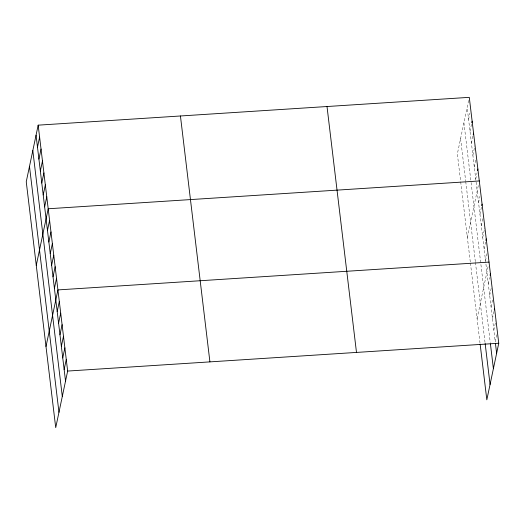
<?xml version="1.0" encoding="UTF-8"?>
<svg xmlns="http://www.w3.org/2000/svg" width="525" height="525" viewBox="0 0 525 525"><rect width="100%" height="100%" fill="white"/><g stroke="black" fill="none" stroke-linecap="round" stroke-linejoin="round"><path stroke-width="0.39" stroke-dasharray="2.62 1.97" d="M468.622 100.439L457.347 153.943L460.596 181.013M468.589 119.352L469.888 113.157M470.019 131.296L471.483 124.327M471.45 143.24L473.242 134.728M472.881 155.183L474.836 145.898M474.311 167.127L475.781 160.158M475.742 179.071L477.048 172.876M467.368 237.549L478.478 184.82M478.564 202.604L479.87 196.416M479.955 214.2L481.425 207.231M481.346 225.789L483.302 216.503M482.731 237.385L484.693 228.093M484.122 248.975L485.592 242.012M485.513 260.571L486.983 253.601M477.094 318.695L488.211 265.972M488.289 283.756L489.595 277.561M489.681 295.345L491.151 288.382M491.072 306.941L492.542 299.972M492.463 318.531L494.255 310.019M493.848 330.127L495.81 320.834M496.709 334.747L495.239 341.716L467.152 107.408M463.916 122.765L470.787 180.095M471.076 182.483L490.245 342.385M460.583 138.587L465.642 180.784M465.741 181.584L475.328 261.608M475.42 262.375L485.152 343.527M460.688 181.808L470.334 262.277M470.426 263.051L480.06 343.422"/><path stroke-width="0.79" d="M38.174 125.16L26.25 181.755L55.722 427.652L67.653 371.057L38.174 125.16L469.278 97.348L498.75 343.245L486.826 399.84L480.152 344.197M37.485 147.164L39.611 137.104M38.922 159.108L41.042 149.048M40.353 171.052L42.472 160.991M41.783 182.995L43.903 172.935M43.214 194.939L45.334 184.879M44.645 206.883L46.764 196.823M36.271 265.361L48.195 208.766L479.299 180.954M47.467 230.423L49.586 220.356M48.858 242.012L50.978 231.952M50.249 253.601L52.369 243.541M51.634 265.197L53.753 255.137M53.025 276.787L55.145 266.726M54.416 288.382L56.536 278.322M45.997 346.507L57.927 289.912L489.024 262.1M57.192 311.568L59.312 301.501M58.583 323.157L60.703 313.097M59.975 334.753L62.094 324.686M61.366 346.342L63.486 336.282M62.751 357.938L64.87 347.872M64.142 369.528L66.262 359.467M471.811 122.784L472.139 121.236M473.242 134.728L473.57 133.179M477.54 170.559L477.862 169.011M481.747 205.682L482.075 204.14M485.92 240.463L486.242 238.914M490.087 275.238L490.416 273.689M494.255 310.019L494.583 308.47M67.653 371.057L498.75 343.245M495.423 343.265L496.63 353.305M490.429 343.934L493.395 368.662M485.152 343.527L490.061 384.484M327.009 106.522L356.488 352.426M180.436 115.979L209.915 361.883M36.054 135.22L65.533 381.124M32.819 150.577L62.298 396.48M29.485 166.399L58.964 412.296"/></g></svg>
